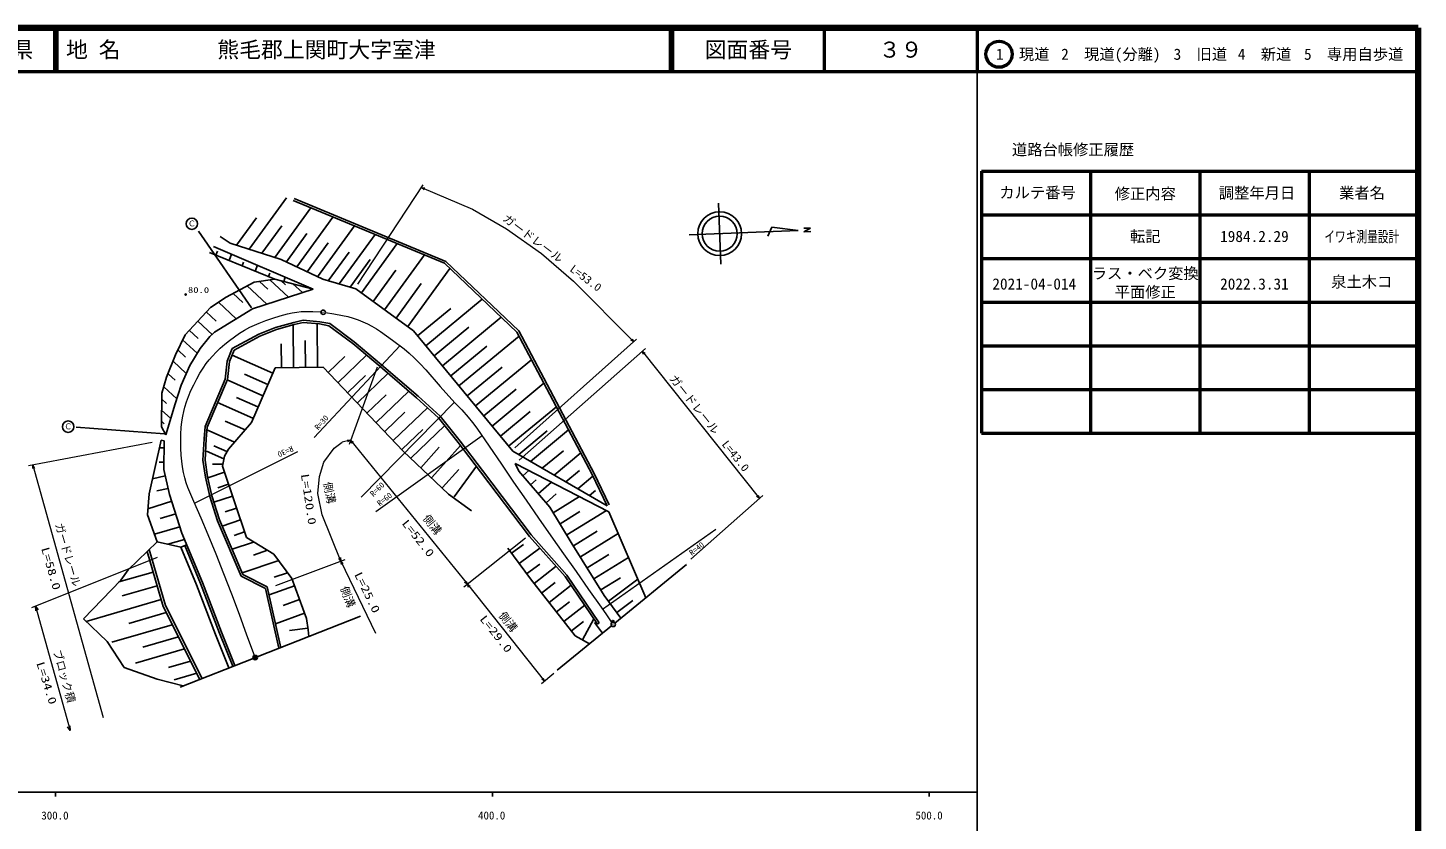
# Model space of a CAD drawing. Units: millimetres, scale not verified. Extents: x 40000 to 680000, y 20000 to 380000.
# Drawn here: x 361628 to 680000, y 198357 to 380000 of the extents above; entities that cross this region are included whole.
import ezdxf
from ezdxf.enums import TextEntityAlignment as Align

# ---------------------------------------------------------------- set-up
doc = ezdxf.new("R2010")
doc.units = ezdxf.units.MM
doc.header["$LTSCALE"] = 1000
doc.header["$PDMODE"] = 32
doc.header["$PDSIZE"] = 500
doc.linetypes.add('CHAIN', pattern=[18.5, 12, -1.5, 3.5, -1.5])
for name, color, linetype, lineweight in [('M-BGD', 7, 'Continuous', 25), ('M-BGD-EXST', 7, 'Continuous', 25), ('M-BMK', 2, 'CHAIN', 13), ('M-BMK-OTRS', 5, 'Continuous', 25), ('M-BMK-SRVR', 3, 'Continuous', 25), ('M-OTRS', 6, 'Continuous', 25), ('M-STR-HTXT', 7, 'Continuous', 13), ('M-TTL', 2, 'Continuous', 140), ('M-TTL-BAND', 7, 'Continuous', 25), ('M-TTL-FRAM', 2, 'Continuous', 50), ('M-TTL-LINE', 7, 'Continuous', 50)]:
    doc.layers.add(name, color=color, linetype=linetype, lineweight=lineweight)
doc.layers.add('M-TTL-TXT', color=7, linetype='Continuous')
doc.styles.add('ＭＳ ゴシック', font='')
doc.styles.get('ＭＳ ゴシック').set_extended_font_data('MS Gothic')

msp = doc.modelspace()

# ---------------------------------------------------------------- linework, layer by layer
at = {"layer": 'M-BGD'}
for p, q in [((412330, 329324), (420870, 341070)), ((457342, 326534), (422612, 340891)), ((418172, 327451), (426409, 338780)), ((457064, 326108), (422421, 340429)), ((409409, 330261), (413957, 336516)), ((415251, 328388), (419818, 334668)), ((423212, 325286), (431495, 336678)), ((427986, 323024), (436431, 334637)), ((405654, 332259), (407948, 330729)), ((420826, 326418), (425533, 332892)), ((432942, 321358), (441172, 332677)), ((418205, 322490), (403215, 328580)), ((404124, 329965), (427002, 320183)), ((404714, 327971), (405076, 328861)), ((407712, 326753), (408293, 328182)), ((407948, 330729), (419633, 326983)), ((425599, 324155), (430399, 330757)), ((430433, 322091), (435216, 328669)), ((438028, 319297), (446235, 330585)), ((443319, 315449), (452455, 328013)), ((410710, 325535), (411045, 326360)), ((413708, 324317), (414245, 325637)), ((419633, 326983), (429179, 322458)), ((435451, 320625), (440040, 326937)), ((448611, 311602), (458301, 324928)), ((473641, 310292), (457064, 326108)), ((474045, 310598), (457342, 326534)), ((413471, 321760), (407077, 318318)), ((418205, 322490), (413471, 321760)), ((414655, 321942), (416580, 320151)), ((416706, 323099), (417015, 323858)), ((417021, 322307), (421307, 318320)), ((427002, 320183), (418205, 322490)), ((419586, 322127), (420614, 321172)), ((420277, 321946), (420539, 322946)), ((429179, 322458), (436705, 320259)), ((440674, 317373), (445876, 324529)), ((408675, 319179), (410897, 317111)), ((411873, 320899), (416378, 316708)), ((413097, 315635), (427002, 320183)), ((422349, 321403), (424530, 319374)), ((436705, 320259), (449934, 310640)), ((445965, 313526), (451725, 321447)), ((403465, 315987), (397635, 309723)), ((407077, 318318), (403465, 315987)), ((404413, 310305), (413097, 315635)), ((405271, 317153), (409365, 313344)), ((450881, 309492), (458472, 315759)), ((452777, 307196), (465702, 317867)), ((400550, 312855), (403900, 309738)), ((402493, 314943), (404753, 312840)), ((418378, 311412), (422516, 312569)), ((418538, 310937), (422639, 312084)), ((422516, 312569), (424656, 313056)), ((422639, 312084), (424689, 312551)), ((424656, 313056), (428490, 312696)), ((424689, 312551), (428422, 312200)), ((427952, 302264), (427908, 312143)), ((428422, 312200), (430563, 311806)), ((428490, 312696), (430767, 312277)), ((430767, 312277), (436378, 308135)), ((456567, 302605), (470041, 313728)), ((397635, 309723), (395412, 305107)), ((398607, 310767), (400633, 308882)), ((401062, 306608), (403313, 309315)), ((403313, 309315), (404413, 310305)), ((408450, 306542), (414526, 309890)), ((408847, 306190), (414740, 309437)), ((414526, 309890), (418378, 311412)), ((414740, 309437), (418538, 310937)), ((422445, 302240), (422402, 311951)), ((430563, 311806), (436067, 307743)), ((449934, 310640), (460031, 298386)), ((454672, 304901), (462591, 311439)), ((460357, 298013), (474125, 309379)), ((490868, 277743), (473641, 310292)), ((491315, 277969), (474045, 310598)), ((395968, 306261), (397729, 304622)), ((397079, 308569), (400386, 305492)), ((398708, 302720), (401062, 306608)), ((407302, 303692), (408450, 306542)), ((407791, 303568), (408847, 306190)), ((419691, 302227), (419667, 307629)), ((425198, 302252), (425171, 308396)), ((436067, 307743), (442305, 302448)), ((436378, 308135), (442629, 302829)), ((458462, 300309), (466711, 307118)), ((395412, 305107), (393365, 299987)), ((394891, 303641), (397905, 300837)), ((396758, 298148), (398708, 302720)), ((406830, 299593), (407302, 303692)), ((407319, 299465), (407791, 303568)), ((417744, 300931), (408393, 305063)), ((430442, 301114), (434219, 304750)), ((432669, 298802), (439196, 305087)), ((442629, 302829), (450986, 295693)), ((464148, 293422), (476969, 304006)), ((393365, 299987), (392287, 296315)), ((393849, 300711), (395336, 299327)), ((402206, 288702), (406830, 299593)), ((402698, 288583), (407319, 299465)), ((415465, 295773), (407286, 299387)), ((416605, 298352), (411230, 300727)), ((418295, 302125), (412871, 289618)), ((429277, 302295), (418295, 302125)), ((447566, 283076), (429277, 302295)), ((434895, 296489), (438951, 300395)), ((437122, 294177), (444090, 300886)), ((442305, 302448), (450655, 295318)), ((462252, 295718), (470229, 302302)), ((392287, 296315), (392217, 288635)), ((392807, 297781), (395756, 295037)), ((395401, 293933), (396758, 298148)), ((441449, 289680), (448813, 296753)), ((460031, 298386), (472676, 283091)), ((466043, 291126), (473451, 297242)), ((467938, 288830), (479812, 298633)), ((392275, 295035), (393401, 293988)), ((393200, 286817), (395401, 293933)), ((413185, 290614), (405081, 294194)), ((414325, 293193), (409440, 295352)), ((439348, 291864), (443648, 296005)), ((445401, 285566), (453123, 292982)), ((450655, 295318), (455683, 290742)), ((450986, 295693), (456049, 291085)), ((471729, 284239), (482656, 293260)), ((392228, 289915), (392853, 289334)), ((392252, 292475), (394347, 290525)), ((411394, 287940), (406842, 289951)), ((443425, 287623), (447951, 291970)), ((455683, 290742), (460201, 285090)), ((456049, 291085), (460595, 285398)), ((469833, 286535), (476674, 292182)), ((392217, 288635), (393200, 286817)), ((401999, 285904), (402206, 288702)), ((408950, 285171), (402436, 288049)), ((402498, 285872), (402698, 288583)), ((412871, 289618), (407550, 283546)), ((447376, 283509), (452117, 288062)), ((449352, 281452), (457135, 288926)), ((474028, 282308), (480550, 287693)), ((476730, 280743), (485465, 287953)), ((389430, 273315), (392144, 285618)), ((392817, 283812), (391748, 283822)), ((392144, 285618), (392832, 285458)), ((392832, 285458), (392772, 278874)), ((401737, 280982), (401999, 285904)), ((402239, 281005), (402498, 285872)), ((407237, 282973), (404245, 284295)), ((407550, 283546), (406636, 281934)), ((451595, 279295), (455799, 283973)), ((454105, 277040), (460722, 284403)), ((460201, 285090), (465312, 278352)), ((460595, 285398), (465711, 278653)), ((392787, 280520), (391729, 280530)), ((402282, 277140), (401737, 280982)), ((402774, 277231), (402239, 281005)), ((406478, 281342), (402516, 283093)), ((406636, 281934), (406210, 279643)), ((457942, 273214), (447566, 283076)), ((472676, 283091), (494321, 270555)), ((494664, 269220), (473192, 280245)), ((473192, 280245), (474064, 278462)), ((479433, 279177), (484261, 283163)), ((482136, 277612), (488262, 282668)), ((393104, 277436), (390191, 276764)), ((392772, 278874), (394098, 273120)), ((403291, 272702), (402282, 277140)), ((403774, 272833), (402774, 277231)), ((406661, 278264), (402831, 276980)), ((406206, 280080), (403902, 280100)), ((406210, 279643), (411732, 263297)), ((456615, 274784), (460325, 278913)), ((459274, 272639), (464340, 279634)), ((465312, 278352), (476487, 263571)), ((465711, 278653), (476873, 263889)), ((474064, 278462), (481179, 270230)), ((474953, 277433), (476338, 278630)), ((484839, 276046), (487972, 278632)), ((487542, 274481), (491046, 277373)), ((494321, 270555), (490868, 277743)), ((494772, 270771), (491315, 277969)), ((393767, 274558), (391198, 273967)), ((407578, 275527), (405116, 274702)), ((476732, 275375), (478061, 276524)), ((478511, 273317), (481557, 275950)), ((490245, 272915), (491637, 274065)), ((389003, 268496), (389430, 273315)), ((394570, 271648), (389128, 269905)), ((394098, 273120), (396927, 264289)), ((405051, 267147), (403291, 272702)), ((405521, 267321), (403774, 272833)), ((408496, 272790), (404240, 271363)), ((463256, 269445), (457942, 273214)), ((480290, 271259), (482616, 273270)), ((481956, 268969), (487956, 272664)), ((391244, 262350), (389003, 268496)), ((395513, 268705), (391946, 267669)), ((409414, 270053), (406833, 269188)), ((481179, 270230), (486078, 262196)), ((483509, 266448), (488025, 269229)), ((485062, 263926), (494116, 269501)), ((503131, 249484), (494664, 269220)), ((396456, 265761), (390629, 264070)), ((396927, 264289), (401648, 252991)), ((410475, 254460), (405051, 267147)), ((410863, 254824), (405521, 267321)), ((410332, 267316), (406126, 265906)), ((411250, 264579), (408858, 263777)), ((486614, 261404), (492026, 264737)), ((384601, 255903), (391244, 262350)), ((396641, 261085), (391244, 262350)), ((397517, 262877), (393710, 261772)), ((398025, 261663), (396641, 261085)), ((400255, 252435), (396641, 261085)), ((401184, 252806), (397563, 261470)), ((413319, 262266), (408389, 260613)), ((411732, 263297), (417952, 259460)), ((472378, 259717), (475108, 261734)), ((476487, 263571), (484695, 254394)), ((476873, 263889), (485091, 254702)), ((486078, 262196), (493602, 250056)), ((488167, 258882), (496815, 264207)), ((392609, 247519), (388950, 260124)), ((393170, 247739), (389437, 260597)), ((419141, 258037), (410700, 255207)), ((416539, 260376), (413309, 259293)), ((417952, 259460), (422088, 253932)), ((476711, 253851), (471511, 260890)), ((474111, 257371), (478881, 260894)), ((489720, 256361), (494685, 259418)), ((491273, 253839), (499175, 258705)), ((390322, 255397), (382492, 253124)), ((382895, 253545), (384601, 255903)), ((416462, 251998), (410863, 254824)), ((421125, 255249), (418018, 254207)), ((475844, 255024), (478839, 257236)), ((477566, 252766), (482603, 256733)), ((485091, 254702), (492481, 243775)), ((374392, 244664), (382895, 253545)), ((391237, 252245), (383272, 249933)), ((404589, 241073), (400255, 252435)), ((405520, 241438), (401184, 252806)), ((401648, 252991), (405986, 241620)), ((416025, 251658), (410475, 254460)), ((419084, 237951), (416025, 251658)), ((419572, 238060), (416462, 251998)), ((422686, 252274), (416867, 250181)), ((422088, 253932), (425425, 244792)), ((486965, 240831), (476711, 253851)), ((479275, 250596), (482379, 253041)), ((480984, 248426), (486039, 252407)), ((484695, 254394), (492067, 243495)), ((492826, 251317), (497344, 254099)), ((494564, 248754), (501306, 253737)), ((392151, 249094), (374972, 244107)), ((423823, 249114), (420092, 247771)), ((482693, 246256), (485631, 248570)), ((493602, 250056), (497451, 244849)), ((496489, 246150), (500166, 248868)), ((393309, 246128), (384782, 243653)), ((401008, 230829), (392609, 247519)), ((401569, 231050), (393170, 247739)), ((424960, 245953), (418342, 243572)), ((484402, 244086), (489142, 247819)), ((379781, 239485), (374392, 244664)), ((394709, 243346), (380847, 239322)), ((425760, 242523), (421567, 241998)), ((425425, 244792), (425851, 242178)), ((425851, 242178), (425966, 240663)), ((486111, 241916), (488861, 244081)), ((488616, 239908), (491275, 244666)), ((493246, 241416), (491404, 243856)), ((492067, 243495), (492481, 243775)), ((383709, 233554), (379781, 239485)), ((396109, 240565), (388002, 238211)), ((407669, 233440), (404589, 241073)), ((408597, 233814), (405520, 241438)), ((405986, 241620), (409060, 234002)), ((490267, 238986), (486965, 240831)), ((397509, 237783), (386272, 234521)), ((391264, 230882), (383709, 233554)), ((398909, 235001), (393859, 233536)), ((397169, 229316), (391264, 230882)), ((400308, 232220), (395169, 230728))]:
    msp.add_line(p, q, dxfattribs=at)
for radius in [150, 131, 112, 93.8, 75, 56.2, 37.5, 18.8]:
    msp.add_circle((397792, 318938), radius, dxfattribs=at)
at = {"layer": 'M-BGD-EXST'}
for p, q in [((400723, 333469), (412822, 315888)), ((392965, 287014), (372708, 288549))]:
    msp.add_line(p, q, dxfattribs=at)
for centre in [(399189, 335142), (370871, 288680)]:
    msp.add_circle(centre, 1304, dxfattribs=at)
at = {"layer": 'M-BMK'}
for points in [[(413518, 236295), (411806, 240979), (410079, 245668), (408330, 250338), (406541, 255005), (404774, 259478), (402947, 263940), (401328, 267744), (399648, 271536), (398933, 273148), (398275, 274780), (397905, 275856), (397590, 276959), (397304, 278195), (397075, 279456), (396887, 280806), (396759, 282157), (396671, 283772), (396643, 285392), (396679, 286956), (396775, 288516), (396910, 289799), (397105, 291082), (397321, 292139), (397596, 293181), (397980, 294399), (398423, 295600), (398989, 296950), (399616, 298288), (400304, 299619), (401048, 300927), (401748, 302046), (402502, 303138), (403168, 304010), (403888, 304854), (404761, 305775), (405685, 306662), (406724, 307574), (407804, 308442), (408951, 309287), (410139, 310088), (411274, 310782), (412447, 311428), (413506, 311946), (414590, 312408), (416141, 312995), (417716, 313526), (419404, 314051), (421106, 314518), (422159, 314749), (423229, 314922), (424258, 315020), (425292, 315057), (426923, 315028), (428559, 314938), (428660, 314932), (428770, 314925)], [(429765, 314822), (431713, 314526), (433660, 314169), (434879, 313886), (436095, 313542), (437237, 313156), (438358, 312714), (439408, 312237), (440440, 311702), (441439, 311113), (442414, 310469), (445123, 308514), (447785, 306518), (448953, 305509), (450081, 304454), (451439, 303089), (452765, 301671), (456079, 297911), (459427, 294167), (460974, 292534), (462478, 290858), (463465, 289616), (464410, 288329), (467249, 284223), (470065, 280091), (472874, 275969), (475705, 271852), (478556, 267758), (481428, 263667), (484302, 259587), (487179, 255499), (490046, 251417), (492916, 247325), (494150, 245565), (495383, 243805)]]:
    msp.add_lwpolyline(points, dxfattribs=at)
at = {"layer": 'M-BMK-OTRS'}
for p, q in [((512482, 257115), (496057, 243711)), ((414154, 236009), (437817, 245333)), ((495283, 243079), (482862, 232942)), ((396523, 229061), (413224, 235642))]:
    msp.add_line(p, q, dxfattribs=at)
at = {"layer": 'M-BMK-SRVR'}
for p, q in [((520343, 325865), (519759, 339852)), ((531999, 334358), (531083, 332318)), ((538036, 333609), (531999, 334358)), ((538036, 333609), (513057, 332567)), ((539318, 334099), (540859, 334164)), ((540859, 334164), (539346, 333299)), ((539346, 333299), (540894, 333372))]:
    msp.add_line(p, q, dxfattribs=at)
for centre, radius in [((520051, 332859), 5000), ((520051, 332859), 4000), ((429268, 314878), 498), ((429268, 314878), 15), ((495670, 243395), 498), ((495670, 243395), 15), ((413689, 235825), 498), ((413689, 235825), 15)]:
    msp.add_circle(centre, radius, dxfattribs=at)
at = {"layer": 'M-OTRS'}
for p in [(495613, 244084), (413720, 235809)]:
    msp.add_point(p, dxfattribs=at)
at = {"layer": 'M-STR-HTXT'}
for p, q in [((437179, 321338), (452175, 344043)), ((451770, 343430), (463453, 338511)), ((463453, 338511), (471247, 334008)), ((471247, 334008), (479268, 328316)), ((479268, 328316), (486571, 321997)), ((500413, 308128), (486571, 321997)), ((446858, 307257), (427233, 286173)), ((473165, 283813), (501040, 308688)), ((474159, 280996), (503068, 306602)), ((502320, 305939), (529156, 272268)), ((441642, 302292), (435184, 284576)), ((459297, 294305), (437996, 272551)), ((465646, 286558), (441298, 269206)), ((390127, 285046), (361788, 279687)), ((429384, 280548), (431768, 283787)), ((431768, 283787), (433603, 285119)), ((435548, 285576), (433603, 285119)), ((435548, 285576), (462278, 252588)), ((399830, 271134), (423440, 283031)), ((428449, 277297), (429384, 280548)), ((362771, 279873), (378876, 222108)), ((428051, 273407), (428449, 277297)), ((429001, 268516), (428051, 273407)), ((529904, 272931), (513434, 258342)), ((433319, 257918), (429001, 268516)), ((493186, 246876), (519146, 265228)), ((475624, 263125), (461470, 251950)), ((391224, 258694), (362453, 247221)), ((418392, 252295), (434288, 258282)), ((433319, 257918), (441281, 241410)), ((462278, 252588), (479929, 230384)), ((363382, 247591), (371317, 219130)), ((482076, 232191), (479275, 229834))]:
    msp.add_line(p, q, dxfattribs=at)
for points in [[(452378, 342940), (451770, 343430), (452544, 343336)], [(500036, 308812), (500413, 308128), (499732, 308508)], [(502618, 305218), (502320, 305939), (502954, 305486)], [(434769, 285614), (435548, 285576), (434867, 285196)], [(435853, 284857), (435548, 285576), (436186, 285127)], [(362779, 279093), (362771, 279873), (363191, 279216)], [(528857, 272989), (529156, 272268), (528521, 272721)], [(433236, 258694), (433319, 257918), (432838, 258532)], [(433451, 257148), (433319, 257918), (433838, 257335)], [(461973, 253306), (462278, 252588), (461639, 253036)], [(462576, 251867), (462278, 252588), (462912, 252134)], [(363486, 246556), (363382, 247591), (364017, 246768)], [(479631, 231105), (479929, 230384), (479295, 230838)], [(371214, 220165), (371317, 219130), (370682, 219953)]]:
    msp.add_lwpolyline(points, dxfattribs=at)
at = {"layer": 'M-TTL'}
for p, q in [((680000, 380000), (40000, 380000)), ((680000, 20000), (680000, 380000))]:
    msp.add_line(p, q, dxfattribs=at)
at = {"layer": 'M-TTL-BAND'}
for p, q in [((579000, 20000), (579000, 370000)), ((40000, 205000), (579000, 205000)), ((368000, 205000), (368000, 204000)), ((468000, 205000), (468000, 204000)), ((568000, 205000), (568000, 204000))]:
    msp.add_line(p, q, dxfattribs=at)
at = {"layer": 'M-TTL-FRAM'}
for p, q in [((580000, 347197), (580000, 287197)), ((580000, 347197), (680000, 347197)), ((580000, 287197), (680000, 287197))]:
    msp.add_line(p, q, dxfattribs=at)
at = {"layer": 'M-TTL-LINE'}
for p, q in [((367750, 380000), (367750, 370000)), ((368250, 380000), (368250, 370000)), ((508747, 380000), (508747, 370000)), ((509247, 380000), (509247, 370000)), ((543997, 380000), (543997, 370000)), ((579000, 380000), (579000, 370000)), ((40000, 370000), (680000, 370000)), ((605000, 347197), (605000, 287197)), ((630000, 347197), (630000, 287197)), ((655000, 347197), (655000, 287197)), ((580000, 337197), (680000, 337197)), ((580000, 327197), (680000, 327197)), ((580000, 317197), (680000, 317197)), ((580000, 307197), (680000, 307197)), ((580000, 297197), (680000, 297197))]:
    msp.add_line(p, q, dxfattribs=at)
msp.add_circle((584031, 373958), 3000, dxfattribs=at)

# ---------------------------------------------------------------- texts
at = {"layer": 'M-BGD', "style": 'ＭＳ ゴシック', "width": 1.35}
msp.add_text('80.0', height=1320, rotation=359.48, dxfattribs=at).set_placement((398291, 318934), align=Align.BOTTOM_LEFT)
at = {"layer": 'M-BGD-EXST', "style": 'ＭＳ ゴシック'}
for p in [(398253, 334140), (369935, 287678)]:
    msp.add_text('Ｃ', height=1320, rotation=359.48, dxfattribs=at).set_placement(p, align=Align.BOTTOM_LEFT)
at = {"layer": 'M-STR-HTXT', "style": 'ＭＳ ゴシック'}
for s, rotation, width, p in [('ガードレール\u3000L=53.0', 323.08, 1.1, (469841, 335570)), ('ガードレール\u3000L=43.0', 308.58, 1.1, (507985, 299332)), ('L=120.0', 278.48, 1.35, (423612, 277682)), ('L=52.0', 308.48, 1.35, (446719, 266178)), ('L=58.0', 286.08, 1.35, (364140, 260663)), ('L=25.0', 295.78, 1.35, (435845, 254644)), ('L=29.0', 308.48, 1.35, (464552, 244278)), ('L=34.0', 287.38, 1.35, (363042, 234383))]:
    msp.add_text(s, height=1833, rotation=rotation, dxfattribs=dict(at, width=width)).set_placement(p, align=Align.BOTTOM_LEFT)
for s, height, rotation, p in [('R=30', 1320, 48.88, (428440, 287520)), ('R=30', 1320, 204.68, (421892, 284722)), ('側溝', 1833, 281.88, (428751, 275692)), ('R=60', 1320, 43.98, (441006, 272268)), ('R=60', 1320, 37.48, (442447, 270092)), ('側溝', 1833, 308.98, (451523, 267298)), ('ガードレール', 1833, 286.08, (367312, 266165)), ('R=40', 1320, 37.48, (513912, 258766)), ('側溝', 1833, 291.28, (432609, 251522)), ('側溝', 1833, 308.48, (468895, 245067)), ('ブロック積', 1833, 285.68, (366868, 237157))]:
    msp.add_text(s, height=height, rotation=rotation, dxfattribs=at).set_placement(p, align=Align.BOTTOM_LEFT)
at = {"layer": 'M-TTL-BAND', "style": 'ＭＳ ゴシック'}
for s, p in [('300.0', (367844, 198195)), ('400.0', (467844, 198195)), ('500.0', (568000, 198195)), ('500.0', (568000, 198195))]:
    msp.add_text(s, height=1833, dxfattribs=at).set_placement(p, align=Align.BOTTOM_CENTER)
at = {"layer": 'M-TTL-TXT', "style": 'ＭＳ ゴシック'}
for s, height, p in [('山\u3000口\u3000県', 3666, (350375, 375000)), ('図面番号', 3666, (526622, 375000)), ('３９', 3666, (561497, 375000)), ('1\u3000現道', 2566, (589448, 373958)), ('2\u3000現道(分離)', 2566, (609619, 373958)), ('3\u3000旧道', 2566, (630121, 373958)), ('4\u3000新道', 2566, (644824, 373958)), ('5\u3000専用自歩道', 2566, (665228, 373958)), ('道路台帳修正履歴', 2566, (600968, 352113)), ('カルテ番号', 2566, (592839, 342277)), ('調整年月日', 2566, (643089, 342197)), ('業者名', 2566, (667134, 342197)), ('修正内容', 2566, (617509, 342023)), ('転記', 2566, (617500, 332245)), ('1984.2.29', 2566, (642500, 332245)), ('ラス・ベク変換', 2566, (617500, 323793)), ('2021-04-014', 2566, (592089, 321359)), ('2022.3.31', 2566, (642500, 321359)), ('泉土木コ', 2566, (667077, 321866)), ('平面修正', 2566, (617500, 319516))]:
    msp.add_text(s, height=height, dxfattribs=at).set_placement(p, align=Align.MIDDLE_CENTER)
for s, p in [('地 名', (370380, 375000)), ('熊毛郡上関町大字室津', (405024, 375000))]:
    msp.add_text(s, height=3666, dxfattribs=at).set_placement(p, align=Align.MIDDLE_LEFT)
at = {"layer": 'M-TTL-TXT', "style": 'ＭＳ ゴシック', "width": 0.7}
msp.add_text('イワキ測量設計', height=2566, dxfattribs=at).set_placement((667077, 332189), align=Align.MIDDLE_CENTER)

doc.saveas('drawing.dxf')
